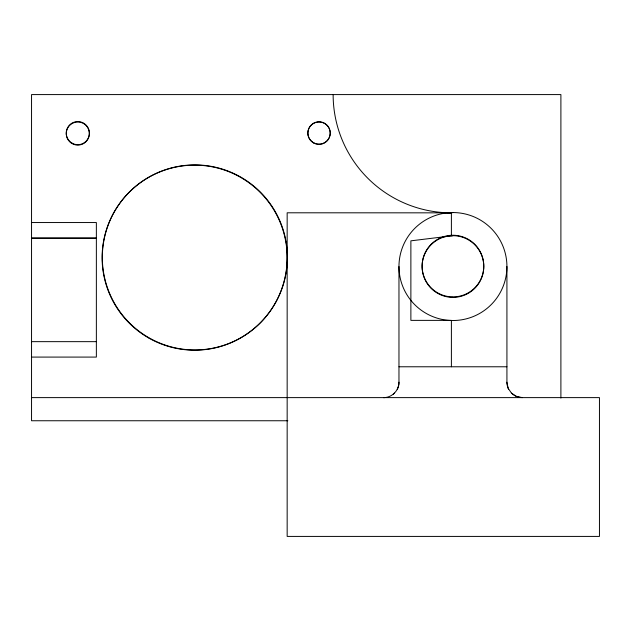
<?xml version="1.0" encoding="UTF-8"?>
<svg xmlns="http://www.w3.org/2000/svg" width="631" height="631" viewBox="0 0 631 631"><rect width="100%" height="100%" fill="white"/><g stroke="black" fill="none" stroke-linecap="round" stroke-linejoin="round"><path stroke-width="0.95" d="M398.966 266.534L398.966 382.197C399.178 390.439 391.788 397.83 383.545 397.617A15.42 15.42 0 0 0 384.934 397.554M452.948 235.694L410.876 240.837L410.876 320.374L451.394 320.374L451.394 366.777M447.6 212.828L452.948 212.56M447.789 212.805L449.185 212.694M449.871 212.647L452.608 212.56M31.566 222.546L96.362 222.546L96.362 357.083L31.566 357.083M31.566 237.974L96.362 237.974M31.566 238.281L96.362 238.281M31.566 341.655L96.362 341.655M398.966 366.777L506.922 366.777M31.55 397.617L599.45 397.617L599.45 536.413L287.16 536.413L287.16 212.797L451.394 212.844L451.394 235.734M287.846 420.751L31.55 420.751L31.55 94.587L560.896 94.587L560.896 398.09M452.948 297.382L451.394 297.343M447.947 212.797L451.394 212.844A118.257 118.257 0 0 1 333.136 94.587M511.449 393.121L516.505 396.473L522.342 397.617A15.42 15.42 0 0 1 511.441 393.105L508.215 388.38L506.93 382.678L506.922 266.534A53.974 53.974 0 0 0 425.957 219.793A53.974 53.974 0 0 0 425.957 313.284A53.974 53.974 0 0 0 506.922 266.534M508.641 389.28A15.42 15.42 0 0 1 506.922 382.197M398.966 382.197A15.42 15.42 0 0 1 397.246 389.28M394.454 393.105A15.42 15.42 0 0 1 393.271 394.17M72.029 143.158A11.563 11.563 0 0 0 89.381 133.141A11.563 11.563 0 0 0 72.029 123.124A11.563 11.563 0 0 0 72.029 143.158M313.441 142.851A11.192 11.192 0 0 0 330.234 133.157A11.192 11.192 0 0 0 313.441 123.463A11.192 11.192 0 0 0 313.441 142.851M148.372 337.806A92.528 92.528 0 0 0 287.16 257.669A92.528 92.528 0 0 0 148.372 177.54A92.528 92.528 0 0 0 148.372 337.806M437.52 293.249A30.84 30.84 0 0 0 483.788 266.534A30.84 30.84 0 0 0 437.52 239.827A30.84 30.84 0 0 0 437.52 293.249M437.535 292.784A30.84 30.84 0 0 0 483.788 266.077A30.84 30.84 0 0 0 437.535 239.37A30.84 30.84 0 0 0 437.535 292.784M148.593 337.561A92.528 92.528 0 0 0 287.389 257.432A92.528 92.528 0 0 0 148.593 177.295A92.528 92.528 0 0 0 148.593 337.561M313.449 142.669A11.192 11.192 0 0 0 330.234 132.975A11.192 11.192 0 0 0 313.449 123.29A11.192 11.192 0 0 0 313.449 142.669M71.335 143.119A11.555 11.555 0 0 0 89.342 134.371A11.555 11.555 0 0 0 72.762 123.148A11.555 11.555 0 0 0 71.335 143.119"/></g></svg>
